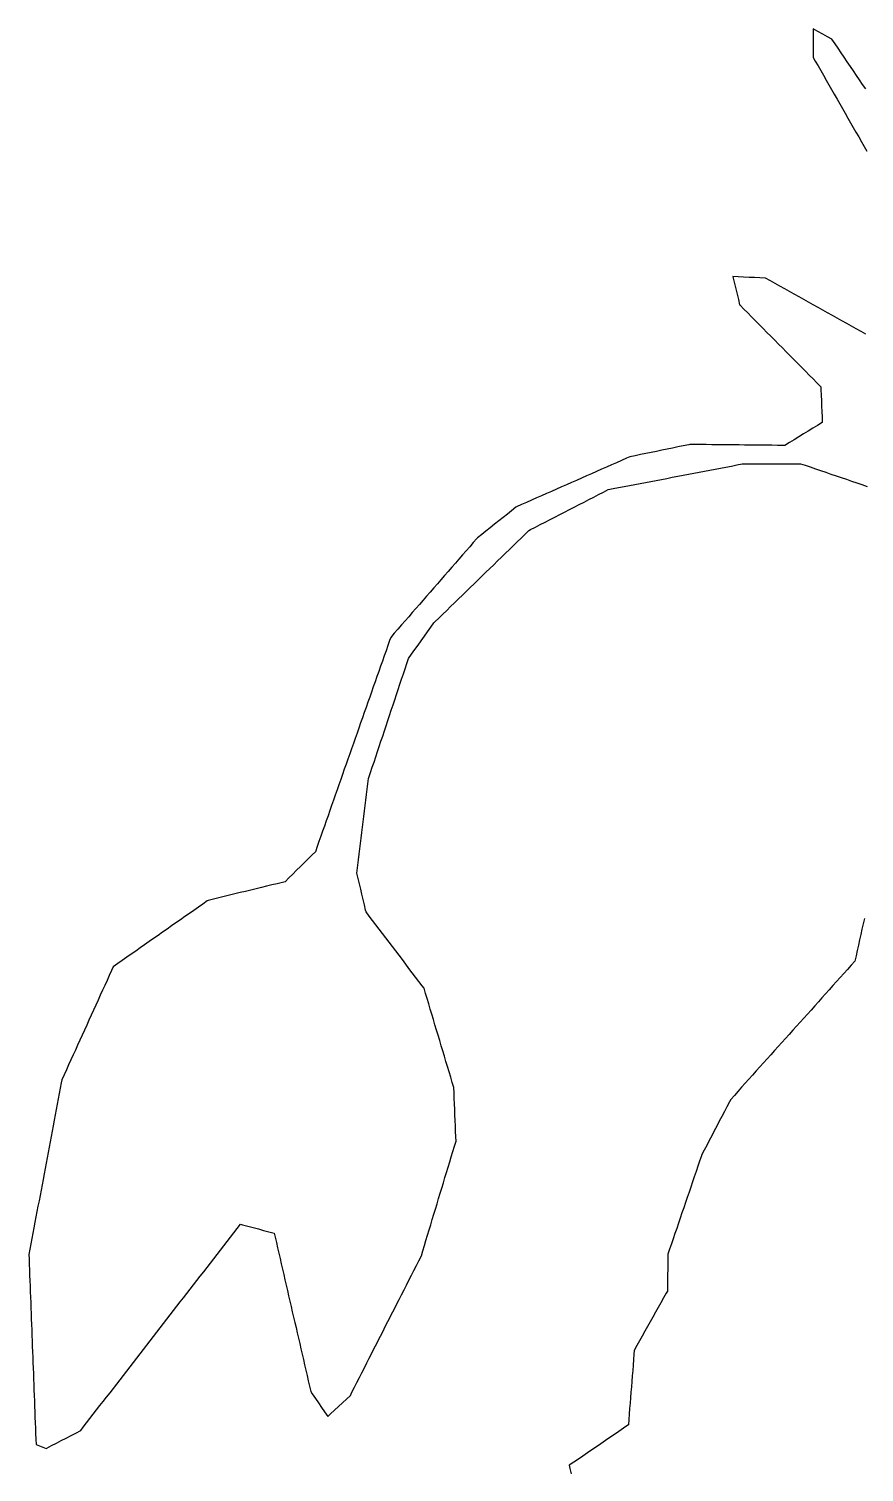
# Model space of a CAD drawing. Header units: millimetres. Extents: x 0 to 2762, y 6 to 2482.
# Drawn here: x 415.9 to 568.8, y 1283.1 to 1547.3 of the extents above; entities that cross this region are included whole.
import ezdxf

# ---------------------------------------------------------------- set-up
doc = ezdxf.new("R2010")
doc.units = ezdxf.units.MM
doc.layers.add('ALL_ISLANDS', color=7, linetype='Continuous')
doc.layers.add('OUTLINE_ISLAND_01', color=7, linetype='Continuous')

msp = doc.modelspace()

# ---------------------------------------------------------------- linework, layer by layer
at = {"layer": 'ALL_ISLANDS'}
for points in [[(569.0839, 1536.3048), (568.5225, 1537.1324), (567.9612, 1537.96), (567.3998, 1538.7876), (566.8385, 1539.6152), (566.2772, 1540.4427), (565.7158, 1541.2703), (565.1545, 1542.0979), (564.5931, 1542.9255), (564.0318, 1543.7531), (563.4705, 1544.5807), (562.9091, 1545.4082), (562.107, 1545.8513), (561.2316, 1546.3349), (560.3563, 1546.8184), (559.481, 1547.3019), (559.482, 1547.0445), (559.486, 1546.0445), (559.4899, 1545.0445), (559.4939, 1544.0446), (559.4978, 1543.0446), (559.5018, 1542.0446), (559.8676, 1541.4042), (560.3635, 1540.5358), (560.8595, 1539.6675), (561.3554, 1538.7991), (561.8514, 1537.9308), (562.3474, 1537.0624), (562.8433, 1536.1941), (563.3393, 1535.3257), (563.8352, 1534.4574), (564.3312, 1533.589), (564.8272, 1532.7207), (565.3231, 1531.8524), (565.8191, 1530.984), (566.315, 1530.1157), (566.811, 1529.2473), (567.307, 1528.379), (567.8029, 1527.5106), (568.2989, 1526.6423), (568.7948, 1525.7739), (569.2908, 1524.9056)], [(569.0997, 1491.4185), (568.2269, 1491.9066), (567.3542, 1492.3948), (566.4814, 1492.883), (565.6087, 1493.3711), (564.7359, 1493.8593), (563.8631, 1494.3475), (562.9904, 1494.8356), (562.1176, 1495.3238), (561.2449, 1495.812), (560.3721, 1496.3001), (559.4994, 1496.7883), (558.6266, 1497.2764), (557.7539, 1497.7646), (556.8811, 1498.2528), (556.0084, 1498.7409), (555.1356, 1499.2291), (554.2629, 1499.7173), (553.3901, 1500.2054), (552.5174, 1500.6936), (551.6446, 1501.1818), (550.7719, 1501.6699), (550.7381, 1501.6714), (549.7391, 1501.7166), (548.7401, 1501.7617), (547.7411, 1501.8068), (546.7422, 1501.8519), (545.7432, 1501.8971), (544.7442, 1501.9422), (544.8174, 1501.6463), (545.0577, 1500.6756), (545.298, 1499.7049), (545.5383, 1498.7342), (545.7786, 1497.7635), (546.0189, 1496.7928), (546.0948, 1496.7162), (546.7985, 1496.0056), (547.5022, 1495.2951), (548.2058, 1494.5846), (548.9095, 1493.8741), (549.6132, 1493.1635), (550.3168, 1492.453), (551.0205, 1491.7425), (551.7242, 1491.032), (552.4278, 1490.3214), (553.1315, 1489.6109), (553.8352, 1488.9004), (554.5389, 1488.1898), (555.2425, 1487.4793), (555.9462, 1486.7688), (556.6499, 1486.0583), (557.3535, 1485.3477), (558.0572, 1484.6372), (558.7609, 1483.9267), (559.4645, 1483.2162), (560.1682, 1482.5056), (560.8719, 1481.7951), (560.8949, 1481.237), (560.9361, 1480.2378), (560.9772, 1479.2387), (561.0184, 1478.2395), (561.0596, 1477.2404), (561.1008, 1476.2412), (561.142, 1475.2421), (561.1283, 1475.2337), (560.276, 1474.7107), (559.4237, 1474.1876), (558.5714, 1473.6646), (557.7191, 1473.1415), (556.8668, 1472.6185), (556.0145, 1472.0955), (555.1622, 1471.5724), (554.3099, 1471.0494), (553.9176, 1471.0534), (552.9177, 1471.0636), (551.9177, 1471.0739), (550.9178, 1471.0841), (549.9178, 1471.0944), (548.9179, 1471.1046), (547.9179, 1471.1149), (546.918, 1471.1251), (545.9181, 1471.1353), (544.9181, 1471.1456), (543.9182, 1471.1558), (542.9182, 1471.1661), (541.9183, 1471.1763), (540.9183, 1471.1866), (539.9184, 1471.1968), (538.9184, 1471.207), (537.9185, 1471.2173), (536.9185, 1471.2275), (536.6868, 1471.1797), (535.7075, 1470.9774), (534.7281, 1470.775), (533.7488, 1470.5727), (532.7695, 1470.3704), (531.7902, 1470.1681), (530.8108, 1469.9658), (529.8315, 1469.7635), (528.8522, 1469.5612), (527.8729, 1469.3589), (526.8936, 1469.1566), (525.9142, 1468.9543), (525.3178, 1468.6914), (524.4027, 1468.2882), (523.4876, 1467.8849), (522.5725, 1467.4817), (521.6575, 1467.0784), (520.7424, 1466.6752), (519.8273, 1466.2719), (518.9122, 1465.8687), (517.9971, 1465.4654), (517.082, 1465.0622), (516.1669, 1464.6589), (515.2518, 1464.2557), (514.3367, 1463.8524), (513.4217, 1463.4492), (512.5066, 1463.0459), (511.5915, 1462.6427), (510.6764, 1462.2394), (509.7613, 1461.8362), (508.8462, 1461.4329), (507.9311, 1461.0297), (507.016, 1460.6264), (506.1009, 1460.2232), (505.1858, 1459.8199), (505.0674, 1459.7259), (504.2844, 1459.1038), (503.5014, 1458.4818), (502.7184, 1457.8598), (501.9354, 1457.2378), (501.1524, 1456.6158), (500.3694, 1455.9938), (499.5864, 1455.3718), (498.8034, 1454.7497), (498.0203, 1454.1277), (497.922, 1454.0149), (497.2652, 1453.2609), (496.6083, 1452.5069), (495.9514, 1451.7529), (495.2945, 1450.9989), (494.6376, 1450.245), (493.9807, 1449.491), (493.3238, 1448.737), (492.6669, 1447.983), (492.0101, 1447.229), (491.3532, 1446.475), (490.6963, 1445.721), (490.0394, 1444.967), (489.3825, 1444.213), (488.7256, 1443.4591), (488.0687, 1442.7051), (487.4119, 1441.9511), (486.755, 1441.1971), (486.0981, 1440.4431), (485.4412, 1439.6891), (484.7843, 1438.9351), (484.1274, 1438.1811), (483.4705, 1437.4271), (482.8136, 1436.6732), (482.1568, 1435.9192), (481.954, 1435.3425), (481.6224, 1434.3991), (481.2908, 1433.4557), (480.9591, 1432.5123), (480.6275, 1431.5689), (480.2958, 1430.6255), (479.9642, 1429.6821), (479.6326, 1428.7386), (479.3009, 1427.7952), (478.9693, 1426.8518), (478.6377, 1425.9084), (478.306, 1424.965), (477.9744, 1424.0216), (477.6428, 1423.0782), (477.3111, 1422.1348), (476.9795, 1421.1914), (476.6478, 1420.248), (476.3162, 1419.3046), (475.9846, 1418.3612), (475.6529, 1417.4178), (475.3213, 1416.4744), (474.9897, 1415.5309), (474.658, 1414.5875), (474.3264, 1413.6441), (473.9948, 1412.7007), (473.6631, 1411.7573), (473.3315, 1410.8139), (472.9998, 1409.8705), (472.6682, 1408.9271), (472.3366, 1407.9837), (472.0049, 1407.0403), (471.6733, 1406.0969), (471.3417, 1405.1535), (471.01, 1404.2101), (470.6784, 1403.2666), (470.3467, 1402.3232), (470.0151, 1401.3798), (469.6835, 1400.4364), (469.3518, 1399.493), (469.0202, 1398.5496), (468.6886, 1397.6062), (468.3569, 1396.6628), (467.7771, 1396.0884), (467.0667, 1395.3846), (466.3562, 1394.6808), (465.6458, 1393.977), (464.9354, 1393.2733), (464.225, 1392.5695), (463.5145, 1391.8657), (462.8041, 1391.1619), (462.3616, 1391.0553), (461.3895, 1390.821), (460.4173, 1390.5867), (459.4451, 1390.3524), (458.473, 1390.1181), (457.5008, 1389.8838), (456.5286, 1389.6495), (455.5565, 1389.4152), (454.5843, 1389.1808), (453.6121, 1388.9465), (452.64, 1388.7122), (451.6678, 1388.4779), (450.6957, 1388.2436), (449.7235, 1388.0093), (448.7513, 1387.775), (448.5889, 1387.6615), (447.7692, 1387.0888), (446.9495, 1386.516), (446.1298, 1385.9432), (445.3101, 1385.3704), (444.4904, 1384.7977), (443.6707, 1384.2249), (442.851, 1383.6521), (442.0312, 1383.0793), (441.2115, 1382.5066), (440.3918, 1381.9338), (439.5721, 1381.361), (438.7524, 1380.7882), (437.9327, 1380.2155), (437.113, 1379.6427), (436.2933, 1379.0699), (435.4735, 1378.4971), (434.6538, 1377.9244), (433.8341, 1377.3516), (433.0144, 1376.7788), (432.1947, 1376.206), (431.375, 1375.6333), (431.0622, 1374.9451), (430.6484, 1374.0347), (430.2347, 1373.1243), (429.8209, 1372.2139), (429.4071, 1371.3035), (428.9933, 1370.3931), (428.5796, 1369.4828), (428.1658, 1368.5724), (427.752, 1367.662), (427.3383, 1366.7516), (426.9245, 1365.8412), (426.5107, 1364.9309), (426.097, 1364.0205), (425.6832, 1363.1101), (425.2694, 1362.1997), (424.8557, 1361.2893), (424.4419, 1360.3789), (424.0281, 1359.4686), (423.6144, 1358.5582), (423.2006, 1357.6478), (422.7868, 1356.7374), (422.3731, 1355.827), (421.9593, 1354.9167), (421.8593, 1354.3866), (421.6738, 1353.4039), (421.4884, 1352.4212), (421.303, 1351.4386), (421.1176, 1350.4559), (420.9321, 1349.4733), (420.7467, 1348.4906), (420.5613, 1347.5079), (420.3759, 1346.5253), (420.1904, 1345.5426), (420.005, 1344.56), (419.8196, 1343.5773), (419.6342, 1342.5946), (419.4487, 1341.612), (419.2633, 1340.6293), (419.0779, 1339.6467), (418.8925, 1338.664), (418.7071, 1337.6814), (418.5216, 1336.6987), (418.3362, 1335.716), (418.1508, 1334.7334), (417.9654, 1333.7507), (417.7799, 1332.7681), (417.5945, 1331.7854), (417.4091, 1330.8027), (417.2237, 1329.8201), (417.0382, 1328.8374), (416.8528, 1327.8548), (416.6674, 1326.8721), (416.482, 1325.8895), (416.2965, 1324.9068), (416.1111, 1323.9241), (415.9257, 1322.9415), (415.956, 1322.1356), (415.9936, 1321.1363), (416.0311, 1320.137), (416.0687, 1319.1377), (416.1063, 1318.1384), (416.1438, 1317.1391), (416.1814, 1316.1398), (416.2189, 1315.1405), (416.2565, 1314.1412), (416.2941, 1313.1419), (416.3316, 1312.1426), (416.3692, 1311.1433), (416.4068, 1310.144), (416.4443, 1309.1447), (416.4819, 1308.1454), (416.5195, 1307.1462), (416.557, 1306.1469), (416.5946, 1305.1476), (416.6322, 1304.1483), (416.6697, 1303.149), (416.7073, 1302.1497), (416.7448, 1301.1504), (416.7824, 1300.1511), (416.82, 1299.1518), (416.8575, 1298.1525), (416.8951, 1297.1532), (416.9327, 1296.1539), (416.9702, 1295.1546), (417.0078, 1294.1553), (417.0454, 1293.156), (417.0829, 1292.1567), (417.1205, 1291.1574), (417.1581, 1290.1582), (417.1956, 1289.1589), (417.2332, 1288.1596), (418.1593, 1287.809), (419.0946, 1287.4549), (419.1978, 1287.5083), (420.086, 1287.9679), (420.9742, 1288.4274), (421.8623, 1288.8869), (422.7505, 1289.3464), (423.6387, 1289.8059), (424.5268, 1290.2655), (425.415, 1290.725), (425.8777, 1291.3225), (426.4899, 1292.1132), (427.1021, 1292.9038), (427.7144, 1293.6945), (428.3266, 1294.4852), (428.9389, 1295.2758), (429.5511, 1296.0665), (430.1634, 1296.8572), (430.7756, 1297.6478), (431.3878, 1298.4385), (432.0001, 1299.2292), (432.6123, 1300.0199), (433.2246, 1300.8105), (433.8368, 1301.6012), (434.4491, 1302.3919), (435.0613, 1303.1825), (435.6735, 1303.9732), (436.2858, 1304.7639), (436.898, 1305.5545), (437.5103, 1306.3452), (438.1225, 1307.1359), (438.7347, 1307.9266), (439.347, 1308.7172), (439.9592, 1309.5079), (440.5715, 1310.2986), (441.1837, 1311.0892), (441.796, 1311.8799), (442.4082, 1312.6706), (443.0204, 1313.4612), (443.6327, 1314.2519), (444.2449, 1315.0426), (444.8572, 1315.8333), (445.4694, 1316.6239), (446.0817, 1317.4146), (446.6939, 1318.2053), (447.3061, 1318.9959), (447.9184, 1319.7866), (448.5306, 1320.5773), (449.1429, 1321.3679), (449.7551, 1322.1586), (450.3674, 1322.9493), (450.9796, 1323.74), (451.5918, 1324.5306), (452.2041, 1325.3213), (452.8163, 1326.112), (453.4286, 1326.9026), (454.0408, 1327.6933), (454.6531, 1328.484), (455.0301, 1328.384), (455.9968, 1328.1279), (456.9634, 1327.8717), (457.93, 1327.6155), (458.8966, 1327.3594), (459.8633, 1327.1032), (460.8299, 1326.847), (460.9981, 1326.118), (461.2228, 1325.1435), (461.4475, 1324.1691), (461.6723, 1323.1947), (461.897, 1322.2203), (462.1217, 1321.2459), (462.3465, 1320.2714), (462.5712, 1319.297), (462.7959, 1318.3226), (463.0207, 1317.3482), (463.2454, 1316.3738), (463.4701, 1315.3993), (463.6949, 1314.4249), (463.9196, 1313.4505), (464.1443, 1312.4761), (464.3691, 1311.5017), (464.5938, 1310.5272), (464.8185, 1309.5528), (465.0433, 1308.5784), (465.268, 1307.604), (465.4927, 1306.6296), (465.7175, 1305.6551), (465.9422, 1304.6807), (466.1669, 1303.7063), (466.3917, 1302.7319), (466.6164, 1301.7575), (466.8411, 1300.783), (467.0659, 1299.8086), (467.2906, 1298.8342), (467.5153, 1297.8598), (467.8061, 1297.4335), (468.3695, 1296.6073), (468.9329, 1295.7812), (469.4964, 1294.955), (470.0598, 1294.1289), (470.6233, 1293.3027), (471.1057, 1293.7515), (471.8379, 1294.4327), (472.57, 1295.1138), (473.3022, 1295.795), (474.0343, 1296.4761), (474.7665, 1297.1572), (475.0661, 1297.7464), (475.5193, 1298.6378), (475.9726, 1299.5292), (476.4258, 1300.4206), (476.879, 1301.312), (477.3323, 1302.2034), (477.7855, 1303.0948), (478.2388, 1303.9861), (478.692, 1304.8775), (479.1453, 1305.7689), (479.5985, 1306.6603), (480.0518, 1307.5517), (480.505, 1308.4431), (480.9582, 1309.3345), (481.4115, 1310.2259), (481.8647, 1311.1172), (482.318, 1312.0086), (482.7712, 1312.9), (483.2245, 1313.7914), (483.6777, 1314.6828), (484.1309, 1315.5742), (484.5842, 1316.4656), (485.0374, 1317.3569), (485.4907, 1318.2483), (485.9439, 1319.1397), (486.3972, 1320.0311), (486.8504, 1320.9225), (487.3036, 1321.8139), (487.7569, 1322.7053), (488.0311, 1323.6131), (488.3202, 1324.5704), (488.6094, 1325.5277), (488.8985, 1326.485), (489.1876, 1327.4423), (489.4768, 1328.3995), (489.7659, 1329.3568), (490.055, 1330.3141), (490.3442, 1331.2714), (490.6333, 1332.2287), (490.9224, 1333.186), (491.2116, 1334.1433), (491.5007, 1335.1006), (491.7898, 1336.0579), (492.079, 1337.0151), (492.3681, 1337.9724), (492.6572, 1338.9297), (492.9464, 1339.887), (493.2355, 1340.8443), (493.5246, 1341.8016), (493.8138, 1342.7589), (494.1029, 1343.7162), (494.0704, 1344.5074), (494.0292, 1345.5065), (493.9881, 1346.5057), (493.947, 1347.5048), (493.9059, 1348.504), (493.8648, 1349.5031), (493.8236, 1350.5023), (493.7825, 1351.5014), (493.7414, 1352.5006), (493.7003, 1353.4997), (493.6998, 1353.5012), (493.4128, 1354.4591), (493.1257, 1355.417), (492.8387, 1356.375), (492.5516, 1357.3329), (492.2646, 1358.2908), (491.9775, 1359.2487), (491.6905, 1360.2066), (491.4034, 1361.1645), (491.1164, 1362.1224), (490.8293, 1363.0804), (490.5423, 1364.0383), (490.2552, 1364.9962), (489.9681, 1365.9541), (489.6811, 1366.912), (489.394, 1367.8699), (489.107, 1368.8279), (488.8199, 1369.7858), (488.5329, 1370.7437), (488.2458, 1371.7016), (487.914, 1372.1384), (487.3091, 1372.9346), (486.7042, 1373.7309), (486.0992, 1374.5272), (485.4943, 1375.3235), (484.8893, 1376.1197), (484.2844, 1376.916), (483.6795, 1377.7123), (483.0745, 1378.5086), (482.4696, 1379.3048), (481.8647, 1380.1011), (481.2597, 1380.8974), (480.6548, 1381.6937), (480.0499, 1382.4899), (479.4449, 1383.2862), (478.84, 1384.0825), (478.2351, 1384.8787), (477.6301, 1385.675), (477.5652, 1385.9537), (477.3384, 1386.9276), (477.1115, 1387.9016), (476.8846, 1388.8755), (476.6578, 1389.8494), (476.4309, 1390.8234), (476.2041, 1391.7973), (475.9772, 1392.7712), (476.0332, 1393.2269), (476.155, 1394.2194), (476.2767, 1395.212), (476.3985, 1396.2046), (476.5203, 1397.1971), (476.6421, 1398.1897), (476.7639, 1399.1822), (476.8857, 1400.1748), (477.0075, 1401.1673), (477.1293, 1402.1599), (477.2511, 1403.1524), (477.3729, 1404.145), (477.4947, 1405.1376), (477.6165, 1406.1301), (477.7383, 1407.1227), (477.8601, 1408.1152), (477.9819, 1409.1078), (478.1037, 1410.1003), (478.154, 1410.2515), (478.47, 1411.2003), (478.7859, 1412.149), (479.1018, 1413.0978), (479.4177, 1414.0466), (479.7337, 1414.9954), (480.0496, 1415.9442), (480.3655, 1416.893), (480.6815, 1417.8418), (480.9974, 1418.7905), (481.3133, 1419.7393), (481.6292, 1420.6881), (481.9452, 1421.6369), (482.2611, 1422.5857), (482.577, 1423.5345), (482.8929, 1424.4832), (483.2089, 1425.432), (483.5248, 1426.3808), (483.8407, 1427.3296), (484.1566, 1428.2784), (484.4726, 1429.2272), (484.7885, 1430.1759), (485.1044, 1431.1247), (485.4203, 1432.0735), (485.9854, 1432.8661), (486.5659, 1433.6804), (487.1464, 1434.4947), (487.727, 1435.3089), (488.3075, 1436.1232), (488.888, 1436.9374), (489.4685, 1437.7517), (490.049, 1438.566), (490.2487, 1438.7601), (490.9658, 1439.457), (491.6829, 1440.154), (492.4, 1440.8509), (493.1172, 1441.5478), (493.8343, 1442.2448), (494.5514, 1442.9417), (495.2685, 1443.6387), (495.9857, 1444.3356), (496.7028, 1445.0326), (497.4199, 1445.7295), (498.137, 1446.4265), (498.8541, 1447.1234), (499.5713, 1447.8204), (500.2884, 1448.5173), (501.0055, 1449.2143), (501.7226, 1449.9112), (502.4397, 1450.6082), (503.1569, 1451.3051), (503.874, 1452.0021), (504.5911, 1452.699), (505.3082, 1453.396), (506.0254, 1454.0929), (506.7425, 1454.7899), (507.4596, 1455.4868), (507.7573, 1455.6403), (508.6462, 1456.0984), (509.5351, 1456.5566), (510.424, 1457.0147), (511.3128, 1457.4729), (512.2017, 1457.931), (513.0906, 1458.3892), (513.9795, 1458.8473), (514.8683, 1459.3055), (515.7572, 1459.7636), (516.6461, 1460.2217), (517.535, 1460.6799), (518.4238, 1461.138), (519.3127, 1461.5962), (520.2016, 1462.0543), (521.0905, 1462.5125), (521.9793, 1462.9706), (522.888, 1463.1445), (523.8702, 1463.3325), (524.8524, 1463.5204), (525.8346, 1463.7083), (526.8167, 1463.8963), (527.7989, 1464.0842), (528.7811, 1464.2722), (529.7633, 1464.4601), (530.7455, 1464.6481), (531.7276, 1464.836), (532.7098, 1465.0239), (533.692, 1465.2119), (534.6742, 1465.3998), (535.6564, 1465.5878), (536.6385, 1465.7757), (537.6207, 1465.9637), (538.6029, 1466.1516), (539.5851, 1466.3395), (540.5673, 1466.5275), (541.5494, 1466.7154), (542.5316, 1466.9034), (543.5138, 1467.0913), (544.496, 1467.2793), (545.4782, 1467.4672), (546.4603, 1467.6552), (547.1784, 1467.6587), (548.1784, 1467.6635), (549.1784, 1467.6684), (550.1784, 1467.6733), (551.1784, 1467.6782), (552.1784, 1467.683), (553.1784, 1467.6879), (554.1784, 1467.6928), (555.1784, 1467.6977), (556.1783, 1467.7026), (557.1783, 1467.7074), (557.9913, 1467.4297), (558.9376, 1467.1063), (559.8839, 1466.783), (560.8301, 1466.4597), (561.7764, 1466.1364), (562.7227, 1465.813), (563.669, 1465.4897), (564.6153, 1465.1664), (565.5616, 1464.8431), (566.5079, 1464.5197), (567.4542, 1464.1964), (568.4004, 1463.8731), (569.3467, 1463.5497)], [(568.8388, 1384.4419), (568.6225, 1383.4656), (568.4062, 1382.4893), (568.1899, 1381.513), (567.9736, 1380.5366), (567.7573, 1379.5603), (567.541, 1378.584), (567.3247, 1377.6077), (567.1083, 1376.6313), (567.104, 1376.6265), (566.4357, 1375.8827), (565.7673, 1375.1389), (565.0989, 1374.3951), (564.4305, 1373.6513), (563.7621, 1372.9074), (563.0938, 1372.1636), (562.4254, 1371.4198), (561.757, 1370.676), (561.0886, 1369.9322), (560.4202, 1369.1883), (559.7519, 1368.4445), (559.0835, 1367.7007), (558.4151, 1366.9569), (557.7467, 1366.2131), (557.0784, 1365.4692), (556.41, 1364.7254), (555.7416, 1363.9816), (555.0732, 1363.2378), (554.4048, 1362.4939), (553.7365, 1361.7501), (553.0681, 1361.0063), (552.3997, 1360.2625), (551.7313, 1359.5187), (551.0629, 1358.7748), (550.3946, 1358.031), (549.7262, 1357.2872), (549.0578, 1356.5434), (548.3894, 1355.7996), (547.7211, 1355.0557), (547.0527, 1354.3119), (546.3843, 1353.5681), (545.7159, 1352.8243), (545.0475, 1352.0804), (544.3792, 1351.3366), (544.1448, 1350.8869), (543.6828, 1350.0001), (543.2207, 1349.1132), (542.7587, 1348.2264), (542.2966, 1347.3395), (541.8345, 1346.4527), (541.3725, 1345.5658), (540.9104, 1344.679), (540.4483, 1343.7921), (539.9863, 1342.9053), (539.5242, 1342.0184), (539.0621, 1341.1316), (539.01, 1340.9787), (538.6873, 1340.0322), (538.3646, 1339.0856), (538.0419, 1338.1391), (537.7193, 1337.1926), (537.3966, 1336.2461), (537.0739, 1335.2996), (536.7512, 1334.3531), (536.4285, 1333.4066), (536.1058, 1332.4601), (535.7831, 1331.5136), (535.4604, 1330.5671), (535.1377, 1329.6206), (534.8151, 1328.6741), (534.4924, 1327.7276), (534.1697, 1326.7811), (533.847, 1325.8346), (533.5243, 1324.8881), (533.2016, 1323.9416), (532.8789, 1322.9951), (532.8705, 1322.2526), (532.8591, 1321.2527), (532.8477, 1320.2528), (532.8363, 1319.2528), (532.8249, 1318.2529), (532.8135, 1317.2529), (532.8022, 1316.253), (532.5858, 1315.8657), (532.0982, 1314.9926), (531.6106, 1314.1196), (531.1229, 1313.2465), (530.6353, 1312.3735), (530.1477, 1311.5004), (529.6601, 1310.6274), (529.1724, 1309.7543), (528.6848, 1308.8813), (528.1972, 1308.0082), (527.7095, 1307.1352), (527.2219, 1306.2621), (526.7343, 1305.389), (526.6798, 1304.7056), (526.6002, 1303.7088), (526.5207, 1302.7119), (526.4411, 1301.7151), (526.3616, 1300.7183), (526.2821, 1299.7214), (526.2025, 1298.7246), (526.123, 1297.7278), (526.0435, 1296.7309), (525.9639, 1295.7341), (525.8844, 1294.7373), (525.8048, 1293.7404), (525.7253, 1292.7436), (525.6458, 1291.7468), (525.5735, 1291.6973), (524.7479, 1291.133), (523.9224, 1290.5686), (523.0968, 1290.0043), (522.2713, 1289.4399), (521.4458, 1288.8756), (520.6202, 1288.3112), (519.7947, 1287.7469), (518.9692, 1287.1825), (518.1436, 1286.6182), (517.3181, 1286.0538), (516.4926, 1285.4895), (515.667, 1284.9251), (514.8415, 1284.3608), (514.9535, 1283.801), (515.1497, 1282.8204)]]:
    msp.add_lwpolyline(points, dxfattribs=at)
at = {"layer": 'OUTLINE_ISLAND_01'}
for points in [[(569.0839, 1536.3048), (568.5225, 1537.1324), (567.9612, 1537.96), (567.3998, 1538.7876), (566.8385, 1539.6152), (566.2772, 1540.4427), (565.7158, 1541.2703), (565.1545, 1542.0979), (564.5931, 1542.9255), (564.0318, 1543.7531), (563.4705, 1544.5807), (562.9091, 1545.4082), (562.107, 1545.8513), (561.2316, 1546.3349), (560.3563, 1546.8184), (559.481, 1547.3019), (559.482, 1547.0445), (559.486, 1546.0445), (559.4899, 1545.0445), (559.4939, 1544.0446), (559.4978, 1543.0446), (559.5018, 1542.0446), (559.8676, 1541.4042), (560.3635, 1540.5358), (560.8595, 1539.6675), (561.3554, 1538.7991), (561.8514, 1537.9308), (562.3474, 1537.0624), (562.8433, 1536.1941), (563.3393, 1535.3257), (563.8352, 1534.4574), (564.3312, 1533.589), (564.8272, 1532.7207), (565.3231, 1531.8524), (565.8191, 1530.984), (566.315, 1530.1157), (566.811, 1529.2473), (567.307, 1528.379), (567.8029, 1527.5106), (568.2989, 1526.6423), (568.7948, 1525.7739), (569.2908, 1524.9056)], [(569.0997, 1491.4185), (568.2269, 1491.9066), (567.3542, 1492.3948), (566.4814, 1492.883), (565.6087, 1493.3711), (564.7359, 1493.8593), (563.8631, 1494.3475), (562.9904, 1494.8356), (562.1176, 1495.3238), (561.2449, 1495.812), (560.3721, 1496.3001), (559.4994, 1496.7883), (558.6266, 1497.2764), (557.7539, 1497.7646), (556.8811, 1498.2528), (556.0084, 1498.7409), (555.1356, 1499.2291), (554.2629, 1499.7173), (553.3901, 1500.2054), (552.5174, 1500.6936), (551.6446, 1501.1818), (550.7719, 1501.6699), (550.7381, 1501.6714), (549.7391, 1501.7166), (548.7401, 1501.7617), (547.7411, 1501.8068), (546.7422, 1501.8519), (545.7432, 1501.8971), (544.7442, 1501.9422), (544.8174, 1501.6463), (545.0577, 1500.6756), (545.298, 1499.7049), (545.5383, 1498.7342), (545.7786, 1497.7635), (546.0189, 1496.7928), (546.0948, 1496.7162), (546.7985, 1496.0056), (547.5022, 1495.2951), (548.2058, 1494.5846), (548.9095, 1493.8741), (549.6132, 1493.1635), (550.3168, 1492.453), (551.0205, 1491.7425), (551.7242, 1491.032), (552.4278, 1490.3214), (553.1315, 1489.6109), (553.8352, 1488.9004), (554.5389, 1488.1898), (555.2425, 1487.4793), (555.9462, 1486.7688), (556.6499, 1486.0583), (557.3535, 1485.3477), (558.0572, 1484.6372), (558.7609, 1483.9267), (559.4645, 1483.2162), (560.1682, 1482.5056), (560.8719, 1481.7951), (560.8949, 1481.237), (560.9361, 1480.2378), (560.9772, 1479.2387), (561.0184, 1478.2395), (561.0596, 1477.2404), (561.1008, 1476.2412), (561.142, 1475.2421), (561.1283, 1475.2337), (560.276, 1474.7107), (559.4237, 1474.1876), (558.5714, 1473.6646), (557.7191, 1473.1415), (556.8668, 1472.6185), (556.0145, 1472.0955), (555.1622, 1471.5724), (554.3099, 1471.0494), (553.9176, 1471.0534), (552.9177, 1471.0636), (551.9177, 1471.0739), (550.9178, 1471.0841), (549.9178, 1471.0944), (548.9179, 1471.1046), (547.9179, 1471.1149), (546.918, 1471.1251), (545.9181, 1471.1353), (544.9181, 1471.1456), (543.9182, 1471.1558), (542.9182, 1471.1661), (541.9183, 1471.1763), (540.9183, 1471.1866), (539.9184, 1471.1968), (538.9184, 1471.207), (537.9185, 1471.2173), (536.9185, 1471.2275), (536.6868, 1471.1797), (535.7075, 1470.9774), (534.7281, 1470.775), (533.7488, 1470.5727), (532.7695, 1470.3704), (531.7902, 1470.1681), (530.8108, 1469.9658), (529.8315, 1469.7635), (528.8522, 1469.5612), (527.8729, 1469.3589), (526.8936, 1469.1566), (525.9142, 1468.9543), (525.3178, 1468.6914), (524.4027, 1468.2882), (523.4876, 1467.8849), (522.5725, 1467.4817), (521.6575, 1467.0784), (520.7424, 1466.6752), (519.8273, 1466.2719), (518.9122, 1465.8687), (517.9971, 1465.4654), (517.082, 1465.0622), (516.1669, 1464.6589), (515.2518, 1464.2557), (514.3367, 1463.8524), (513.4217, 1463.4492), (512.5066, 1463.0459), (511.5915, 1462.6427), (510.6764, 1462.2394), (509.7613, 1461.8362), (508.8462, 1461.4329), (507.9311, 1461.0297), (507.016, 1460.6264), (506.1009, 1460.2232), (505.1858, 1459.8199), (505.0674, 1459.7259), (504.2844, 1459.1038), (503.5014, 1458.4818), (502.7184, 1457.8598), (501.9354, 1457.2378), (501.1524, 1456.6158), (500.3694, 1455.9938), (499.5864, 1455.3718), (498.8034, 1454.7497), (498.0203, 1454.1277), (497.922, 1454.0149), (497.2652, 1453.2609), (496.6083, 1452.5069), (495.9514, 1451.7529), (495.2945, 1450.9989), (494.6376, 1450.245), (493.9807, 1449.491), (493.3238, 1448.737), (492.6669, 1447.983), (492.0101, 1447.229), (491.3532, 1446.475), (490.6963, 1445.721), (490.0394, 1444.967), (489.3825, 1444.213), (488.7256, 1443.4591), (488.0687, 1442.7051), (487.4119, 1441.9511), (486.755, 1441.1971), (486.0981, 1440.4431), (485.4412, 1439.6891), (484.7843, 1438.9351), (484.1274, 1438.1811), (483.4705, 1437.4271), (482.8136, 1436.6732), (482.1568, 1435.9192), (481.954, 1435.3425), (481.6224, 1434.3991), (481.2908, 1433.4557), (480.9591, 1432.5123), (480.6275, 1431.5689), (480.2958, 1430.6255), (479.9642, 1429.6821), (479.6326, 1428.7386), (479.3009, 1427.7952), (478.9693, 1426.8518), (478.6377, 1425.9084), (478.306, 1424.965), (477.9744, 1424.0216), (477.6428, 1423.0782), (477.3111, 1422.1348), (476.9795, 1421.1914), (476.6478, 1420.248), (476.3162, 1419.3046), (475.9846, 1418.3612), (475.6529, 1417.4178), (475.3213, 1416.4744), (474.9897, 1415.5309), (474.658, 1414.5875), (474.3264, 1413.6441), (473.9948, 1412.7007), (473.6631, 1411.7573), (473.3315, 1410.8139), (472.9998, 1409.8705), (472.6682, 1408.9271), (472.3366, 1407.9837), (472.0049, 1407.0403), (471.6733, 1406.0969), (471.3417, 1405.1535), (471.01, 1404.2101), (470.6784, 1403.2666), (470.3467, 1402.3232), (470.0151, 1401.3798), (469.6835, 1400.4364), (469.3518, 1399.493), (469.0202, 1398.5496), (468.6886, 1397.6062), (468.3569, 1396.6628), (467.7771, 1396.0884), (467.0667, 1395.3846), (466.3562, 1394.6808), (465.6458, 1393.977), (464.9354, 1393.2733), (464.225, 1392.5695), (463.5145, 1391.8657), (462.8041, 1391.1619), (462.3616, 1391.0553), (461.3895, 1390.821), (460.4173, 1390.5867), (459.4451, 1390.3524), (458.473, 1390.1181), (457.5008, 1389.8838), (456.5286, 1389.6495), (455.5565, 1389.4152), (454.5843, 1389.1808), (453.6121, 1388.9465), (452.64, 1388.7122), (451.6678, 1388.4779), (450.6957, 1388.2436), (449.7235, 1388.0093), (448.7513, 1387.775), (448.5889, 1387.6615), (447.7692, 1387.0888), (446.9495, 1386.516), (446.1298, 1385.9432), (445.3101, 1385.3704), (444.4904, 1384.7977), (443.6707, 1384.2249), (442.851, 1383.6521), (442.0312, 1383.0793), (441.2115, 1382.5066), (440.3918, 1381.9338), (439.5721, 1381.361), (438.7524, 1380.7882), (437.9327, 1380.2155), (437.113, 1379.6427), (436.2933, 1379.0699), (435.4735, 1378.4971), (434.6538, 1377.9244), (433.8341, 1377.3516), (433.0144, 1376.7788), (432.1947, 1376.206), (431.375, 1375.6333), (431.0622, 1374.9451), (430.6484, 1374.0347), (430.2347, 1373.1243), (429.8209, 1372.2139), (429.4071, 1371.3035), (428.9933, 1370.3931), (428.5796, 1369.4828), (428.1658, 1368.5724), (427.752, 1367.662), (427.3383, 1366.7516), (426.9245, 1365.8412), (426.5107, 1364.9309), (426.097, 1364.0205), (425.6832, 1363.1101), (425.2694, 1362.1997), (424.8557, 1361.2893), (424.4419, 1360.3789), (424.0281, 1359.4686), (423.6144, 1358.5582), (423.2006, 1357.6478), (422.7868, 1356.7374), (422.3731, 1355.827), (421.9593, 1354.9167), (421.8593, 1354.3866), (421.6738, 1353.4039), (421.4884, 1352.4212), (421.303, 1351.4386), (421.1176, 1350.4559), (420.9321, 1349.4733), (420.7467, 1348.4906), (420.5613, 1347.5079), (420.3759, 1346.5253), (420.1904, 1345.5426), (420.005, 1344.56), (419.8196, 1343.5773), (419.6342, 1342.5946), (419.4487, 1341.612), (419.2633, 1340.6293), (419.0779, 1339.6467), (418.8925, 1338.664), (418.7071, 1337.6814), (418.5216, 1336.6987), (418.3362, 1335.716), (418.1508, 1334.7334), (417.9654, 1333.7507), (417.7799, 1332.7681), (417.5945, 1331.7854), (417.4091, 1330.8027), (417.2237, 1329.8201), (417.0382, 1328.8374), (416.8528, 1327.8548), (416.6674, 1326.8721), (416.482, 1325.8895), (416.2965, 1324.9068), (416.1111, 1323.9241), (415.9257, 1322.9415), (415.956, 1322.1356), (415.9936, 1321.1363), (416.0311, 1320.137), (416.0687, 1319.1377), (416.1063, 1318.1384), (416.1438, 1317.1391), (416.1814, 1316.1398), (416.2189, 1315.1405), (416.2565, 1314.1412), (416.2941, 1313.1419), (416.3316, 1312.1426), (416.3692, 1311.1433), (416.4068, 1310.144), (416.4443, 1309.1447), (416.4819, 1308.1454), (416.5195, 1307.1462), (416.557, 1306.1469), (416.5946, 1305.1476), (416.6322, 1304.1483), (416.6697, 1303.149), (416.7073, 1302.1497), (416.7448, 1301.1504), (416.7824, 1300.1511), (416.82, 1299.1518), (416.8575, 1298.1525), (416.8951, 1297.1532), (416.9327, 1296.1539), (416.9702, 1295.1546), (417.0078, 1294.1553), (417.0454, 1293.156), (417.0829, 1292.1567), (417.1205, 1291.1574), (417.1581, 1290.1582), (417.1956, 1289.1589), (417.2332, 1288.1596), (418.1593, 1287.809), (419.0946, 1287.4549), (419.1978, 1287.5083), (420.086, 1287.9679), (420.9742, 1288.4274), (421.8623, 1288.8869), (422.7505, 1289.3464), (423.6387, 1289.8059), (424.5268, 1290.2655), (425.415, 1290.725), (425.8777, 1291.3225), (426.4899, 1292.1132), (427.1021, 1292.9038), (427.7144, 1293.6945), (428.3266, 1294.4852), (428.9389, 1295.2758), (429.5511, 1296.0665), (430.1634, 1296.8572), (430.7756, 1297.6478), (431.3878, 1298.4385), (432.0001, 1299.2292), (432.6123, 1300.0199), (433.2246, 1300.8105), (433.8368, 1301.6012), (434.4491, 1302.3919), (435.0613, 1303.1825), (435.6735, 1303.9732), (436.2858, 1304.7639), (436.898, 1305.5545), (437.5103, 1306.3452), (438.1225, 1307.1359), (438.7347, 1307.9266), (439.347, 1308.7172), (439.9592, 1309.5079), (440.5715, 1310.2986), (441.1837, 1311.0892), (441.796, 1311.8799), (442.4082, 1312.6706), (443.0204, 1313.4612), (443.6327, 1314.2519), (444.2449, 1315.0426), (444.8572, 1315.8333), (445.4694, 1316.6239), (446.0817, 1317.4146), (446.6939, 1318.2053), (447.3061, 1318.9959), (447.9184, 1319.7866), (448.5306, 1320.5773), (449.1429, 1321.3679), (449.7551, 1322.1586), (450.3674, 1322.9493), (450.9796, 1323.74), (451.5918, 1324.5306), (452.2041, 1325.3213), (452.8163, 1326.112), (453.4286, 1326.9026), (454.0408, 1327.6933), (454.6531, 1328.484), (455.0301, 1328.384), (455.9968, 1328.1279), (456.9634, 1327.8717), (457.93, 1327.6155), (458.8966, 1327.3594), (459.8633, 1327.1032), (460.8299, 1326.847), (460.9981, 1326.118), (461.2228, 1325.1435), (461.4475, 1324.1691), (461.6723, 1323.1947), (461.897, 1322.2203), (462.1217, 1321.2459), (462.3465, 1320.2714), (462.5712, 1319.297), (462.7959, 1318.3226), (463.0207, 1317.3482), (463.2454, 1316.3738), (463.4701, 1315.3993), (463.6949, 1314.4249), (463.9196, 1313.4505), (464.1443, 1312.4761), (464.3691, 1311.5017), (464.5938, 1310.5272), (464.8185, 1309.5528), (465.0433, 1308.5784), (465.268, 1307.604), (465.4927, 1306.6296), (465.7175, 1305.6551), (465.9422, 1304.6807), (466.1669, 1303.7063), (466.3917, 1302.7319), (466.6164, 1301.7575), (466.8411, 1300.783), (467.0659, 1299.8086), (467.2906, 1298.8342), (467.5153, 1297.8598), (467.8061, 1297.4335), (468.3695, 1296.6073), (468.9329, 1295.7812), (469.4964, 1294.955), (470.0598, 1294.1289), (470.6233, 1293.3027), (471.1057, 1293.7515), (471.8379, 1294.4327), (472.57, 1295.1138), (473.3022, 1295.795), (474.0343, 1296.4761), (474.7665, 1297.1572), (475.0661, 1297.7464), (475.5193, 1298.6378), (475.9726, 1299.5292), (476.4258, 1300.4206), (476.879, 1301.312), (477.3323, 1302.2034), (477.7855, 1303.0948), (478.2388, 1303.9861), (478.692, 1304.8775), (479.1453, 1305.7689), (479.5985, 1306.6603), (480.0518, 1307.5517), (480.505, 1308.4431), (480.9582, 1309.3345), (481.4115, 1310.2259), (481.8647, 1311.1172), (482.318, 1312.0086), (482.7712, 1312.9), (483.2245, 1313.7914), (483.6777, 1314.6828), (484.1309, 1315.5742), (484.5842, 1316.4656), (485.0374, 1317.3569), (485.4907, 1318.2483), (485.9439, 1319.1397), (486.3972, 1320.0311), (486.8504, 1320.9225), (487.3036, 1321.8139), (487.7569, 1322.7053), (488.0311, 1323.6131), (488.3202, 1324.5704), (488.6094, 1325.5277), (488.8985, 1326.485), (489.1876, 1327.4423), (489.4768, 1328.3995), (489.7659, 1329.3568), (490.055, 1330.3141), (490.3442, 1331.2714), (490.6333, 1332.2287), (490.9224, 1333.186), (491.2116, 1334.1433), (491.5007, 1335.1006), (491.7898, 1336.0579), (492.079, 1337.0151), (492.3681, 1337.9724), (492.6572, 1338.9297), (492.9464, 1339.887), (493.2355, 1340.8443), (493.5246, 1341.8016), (493.8138, 1342.7589), (494.1029, 1343.7162), (494.0704, 1344.5074), (494.0292, 1345.5065), (493.9881, 1346.5057), (493.947, 1347.5048), (493.9059, 1348.504), (493.8648, 1349.5031), (493.8236, 1350.5023), (493.7825, 1351.5014), (493.7414, 1352.5006), (493.7003, 1353.4997), (493.6998, 1353.5012), (493.4128, 1354.4591), (493.1257, 1355.417), (492.8387, 1356.375), (492.5516, 1357.3329), (492.2646, 1358.2908), (491.9775, 1359.2487), (491.6905, 1360.2066), (491.4034, 1361.1645), (491.1164, 1362.1224), (490.8293, 1363.0804), (490.5423, 1364.0383), (490.2552, 1364.9962), (489.9681, 1365.9541), (489.6811, 1366.912), (489.394, 1367.8699), (489.107, 1368.8279), (488.8199, 1369.7858), (488.5329, 1370.7437), (488.2458, 1371.7016), (487.914, 1372.1384), (487.3091, 1372.9346), (486.7042, 1373.7309), (486.0992, 1374.5272), (485.4943, 1375.3235), (484.8893, 1376.1197), (484.2844, 1376.916), (483.6795, 1377.7123), (483.0745, 1378.5086), (482.4696, 1379.3048), (481.8647, 1380.1011), (481.2597, 1380.8974), (480.6548, 1381.6937), (480.0499, 1382.4899), (479.4449, 1383.2862), (478.84, 1384.0825), (478.2351, 1384.8787), (477.6301, 1385.675), (477.5652, 1385.9537), (477.3384, 1386.9276), (477.1115, 1387.9016), (476.8846, 1388.8755), (476.6578, 1389.8494), (476.4309, 1390.8234), (476.2041, 1391.7973), (475.9772, 1392.7712), (476.0332, 1393.2269), (476.155, 1394.2194), (476.2767, 1395.212), (476.3985, 1396.2046), (476.5203, 1397.1971), (476.6421, 1398.1897), (476.7639, 1399.1822), (476.8857, 1400.1748), (477.0075, 1401.1673), (477.1293, 1402.1599), (477.2511, 1403.1524), (477.3729, 1404.145), (477.4947, 1405.1376), (477.6165, 1406.1301), (477.7383, 1407.1227), (477.8601, 1408.1152), (477.9819, 1409.1078), (478.1037, 1410.1003), (478.154, 1410.2515), (478.47, 1411.2003), (478.7859, 1412.149), (479.1018, 1413.0978), (479.4177, 1414.0466), (479.7337, 1414.9954), (480.0496, 1415.9442), (480.3655, 1416.893), (480.6815, 1417.8418), (480.9974, 1418.7905), (481.3133, 1419.7393), (481.6292, 1420.6881), (481.9452, 1421.6369), (482.2611, 1422.5857), (482.577, 1423.5345), (482.8929, 1424.4832), (483.2089, 1425.432), (483.5248, 1426.3808), (483.8407, 1427.3296), (484.1566, 1428.2784), (484.4726, 1429.2272), (484.7885, 1430.1759), (485.1044, 1431.1247), (485.4203, 1432.0735), (485.9854, 1432.8661), (486.5659, 1433.6804), (487.1464, 1434.4947), (487.727, 1435.3089), (488.3075, 1436.1232), (488.888, 1436.9374), (489.4685, 1437.7517), (490.049, 1438.566), (490.2487, 1438.7601), (490.9658, 1439.457), (491.6829, 1440.154), (492.4, 1440.8509), (493.1172, 1441.5478), (493.8343, 1442.2448), (494.5514, 1442.9417), (495.2685, 1443.6387), (495.9857, 1444.3356), (496.7028, 1445.0326), (497.4199, 1445.7295), (498.137, 1446.4265), (498.8541, 1447.1234), (499.5713, 1447.8204), (500.2884, 1448.5173), (501.0055, 1449.2143), (501.7226, 1449.9112), (502.4397, 1450.6082), (503.1569, 1451.3051), (503.874, 1452.0021), (504.5911, 1452.699), (505.3082, 1453.396), (506.0254, 1454.0929), (506.7425, 1454.7899), (507.4596, 1455.4868), (507.7573, 1455.6403), (508.6462, 1456.0984), (509.5351, 1456.5566), (510.424, 1457.0147), (511.3128, 1457.4729), (512.2017, 1457.931), (513.0906, 1458.3892), (513.9795, 1458.8473), (514.8683, 1459.3055), (515.7572, 1459.7636), (516.6461, 1460.2217), (517.535, 1460.6799), (518.4238, 1461.138), (519.3127, 1461.5962), (520.2016, 1462.0543), (521.0905, 1462.5125), (521.9793, 1462.9706), (522.888, 1463.1445), (523.8702, 1463.3325), (524.8524, 1463.5204), (525.8346, 1463.7083), (526.8167, 1463.8963), (527.7989, 1464.0842), (528.7811, 1464.2722), (529.7633, 1464.4601), (530.7455, 1464.6481), (531.7276, 1464.836), (532.7098, 1465.0239), (533.692, 1465.2119), (534.6742, 1465.3998), (535.6564, 1465.5878), (536.6385, 1465.7757), (537.6207, 1465.9637), (538.6029, 1466.1516), (539.5851, 1466.3395), (540.5673, 1466.5275), (541.5494, 1466.7154), (542.5316, 1466.9034), (543.5138, 1467.0913), (544.496, 1467.2793), (545.4782, 1467.4672), (546.4603, 1467.6552), (547.1784, 1467.6587), (548.1784, 1467.6635), (549.1784, 1467.6684), (550.1784, 1467.6733), (551.1784, 1467.6782), (552.1784, 1467.683), (553.1784, 1467.6879), (554.1784, 1467.6928), (555.1784, 1467.6977), (556.1783, 1467.7026), (557.1783, 1467.7074), (557.9913, 1467.4297), (558.9376, 1467.1063), (559.8839, 1466.783), (560.8301, 1466.4597), (561.7764, 1466.1364), (562.7227, 1465.813), (563.669, 1465.4897), (564.6153, 1465.1664), (565.5616, 1464.8431), (566.5079, 1464.5197), (567.4542, 1464.1964), (568.4004, 1463.8731), (569.3467, 1463.5497)], [(568.8388, 1384.4419), (568.6225, 1383.4656), (568.4062, 1382.4893), (568.1899, 1381.513), (567.9736, 1380.5366), (567.7573, 1379.5603), (567.541, 1378.584), (567.3247, 1377.6077), (567.1083, 1376.6313), (567.104, 1376.6265), (566.4357, 1375.8827), (565.7673, 1375.1389), (565.0989, 1374.3951), (564.4305, 1373.6513), (563.7621, 1372.9074), (563.0938, 1372.1636), (562.4254, 1371.4198), (561.757, 1370.676), (561.0886, 1369.9322), (560.4202, 1369.1883), (559.7519, 1368.4445), (559.0835, 1367.7007), (558.4151, 1366.9569), (557.7467, 1366.2131), (557.0784, 1365.4692), (556.41, 1364.7254), (555.7416, 1363.9816), (555.0732, 1363.2378), (554.4048, 1362.4939), (553.7365, 1361.7501), (553.0681, 1361.0063), (552.3997, 1360.2625), (551.7313, 1359.5187), (551.0629, 1358.7748), (550.3946, 1358.031), (549.7262, 1357.2872), (549.0578, 1356.5434), (548.3894, 1355.7996), (547.7211, 1355.0557), (547.0527, 1354.3119), (546.3843, 1353.5681), (545.7159, 1352.8243), (545.0475, 1352.0804), (544.3792, 1351.3366), (544.1448, 1350.8869), (543.6828, 1350.0001), (543.2207, 1349.1132), (542.7587, 1348.2264), (542.2966, 1347.3395), (541.8345, 1346.4527), (541.3725, 1345.5658), (540.9104, 1344.679), (540.4483, 1343.7921), (539.9863, 1342.9053), (539.5242, 1342.0184), (539.0621, 1341.1316), (539.01, 1340.9787), (538.6873, 1340.0322), (538.3646, 1339.0856), (538.0419, 1338.1391), (537.7193, 1337.1926), (537.3966, 1336.2461), (537.0739, 1335.2996), (536.7512, 1334.3531), (536.4285, 1333.4066), (536.1058, 1332.4601), (535.7831, 1331.5136), (535.4604, 1330.5671), (535.1377, 1329.6206), (534.8151, 1328.6741), (534.4924, 1327.7276), (534.1697, 1326.7811), (533.847, 1325.8346), (533.5243, 1324.8881), (533.2016, 1323.9416), (532.8789, 1322.9951), (532.8705, 1322.2526), (532.8591, 1321.2527), (532.8477, 1320.2528), (532.8363, 1319.2528), (532.8249, 1318.2529), (532.8135, 1317.2529), (532.8022, 1316.253), (532.5858, 1315.8657), (532.0982, 1314.9926), (531.6106, 1314.1196), (531.1229, 1313.2465), (530.6353, 1312.3735), (530.1477, 1311.5004), (529.6601, 1310.6274), (529.1724, 1309.7543), (528.6848, 1308.8813), (528.1972, 1308.0082), (527.7095, 1307.1352), (527.2219, 1306.2621), (526.7343, 1305.389), (526.6798, 1304.7056), (526.6002, 1303.7088), (526.5207, 1302.7119), (526.4411, 1301.7151), (526.3616, 1300.7183), (526.2821, 1299.7214), (526.2025, 1298.7246), (526.123, 1297.7278), (526.0435, 1296.7309), (525.9639, 1295.7341), (525.8844, 1294.7373), (525.8048, 1293.7404), (525.7253, 1292.7436), (525.6458, 1291.7468), (525.5735, 1291.6973), (524.7479, 1291.133), (523.9224, 1290.5686), (523.0968, 1290.0043), (522.2713, 1289.4399), (521.4458, 1288.8756), (520.6202, 1288.3112), (519.7947, 1287.7469), (518.9692, 1287.1825), (518.1436, 1286.6182), (517.3181, 1286.0538), (516.4926, 1285.4895), (515.667, 1284.9251), (514.8415, 1284.3608), (514.9535, 1283.801), (515.1497, 1282.8204)]]:
    msp.add_lwpolyline(points, dxfattribs=at)

doc.saveas('drawing.dxf')
